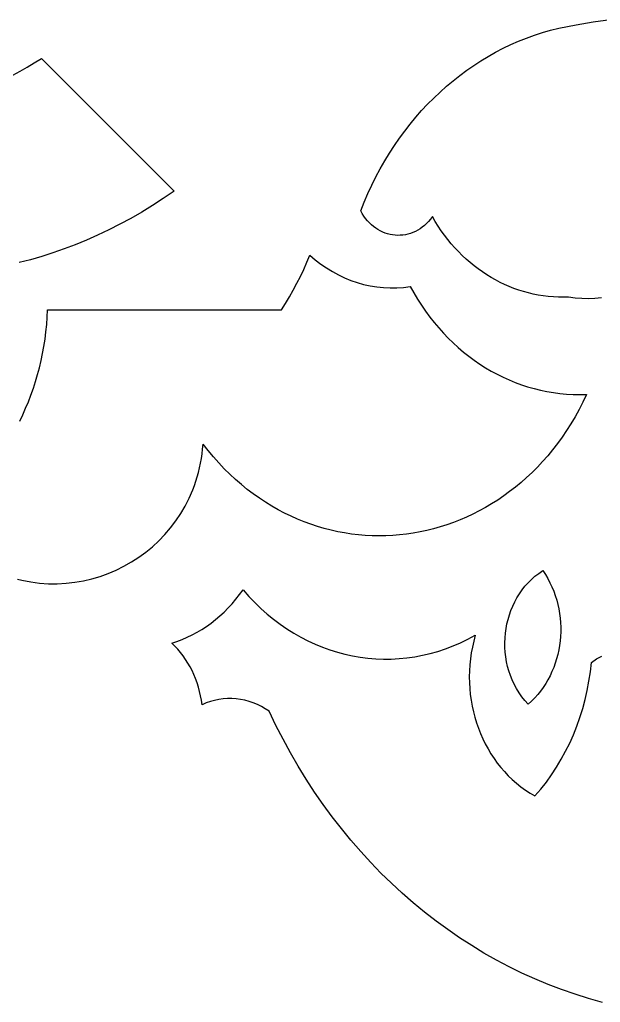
# Model space of a CAD drawing. Extents: x -555 to 555, y -555 to 555.
# Drawn here: x -180.8 to -149.6, y -435.4 to -382.7 of the extents above; entities that cross this region are included whole.
import ezdxf

# ---------------------------------------------------------------- set-up
doc = ezdxf.new("R2010")
doc.units = 0
doc.layers.add('LAYER_1', color=18, linetype='CONTINUOUS')

msp = doc.modelspace()

# ---------------------------------------------------------------- linework, layer by layer
at = {"layer": 'LAYER_1'}
for points in [[(-149.557, -397.606), (-149.905, -397.642), (-150.254, -397.658), (-150.605, -397.652), (-150.958, -397.624), (-151.31, -397.574), (-151.585, -397.581), (-151.859, -397.578), (-152.131, -397.565), (-152.403, -397.542), (-152.672, -397.509), (-152.94, -397.466), (-153.206, -397.413), (-153.469, -397.351), (-153.73, -397.279), (-153.988, -397.197), (-154.244, -397.107), (-154.496, -397.007), (-154.746, -396.898), (-154.991, -396.78), (-155.234, -396.654), (-155.472, -396.518), (-155.707, -396.374), (-155.937, -396.221), (-156.163, -396.06), (-156.385, -395.891), (-156.601, -395.714), (-156.813, -395.528), (-157.02, -395.334), (-157.221, -395.133), (-157.417, -394.924), (-157.608, -394.707), (-157.792, -394.483), (-157.97, -394.251), (-158.142, -394.012), (-158.308, -393.766), (-158.467, -393.513), (-158.619, -393.253), (-158.717, -393.386), (-158.82, -393.509), (-158.929, -393.622), (-159.042, -393.727), (-159.16, -393.821), (-159.281, -393.907), (-159.406, -393.983), (-159.533, -394.049), (-159.663, -394.107), (-159.796, -394.155), (-159.93, -394.194), (-160.066, -394.223), (-160.202, -394.244), (-160.34, -394.255), (-160.477, -394.258), (-160.614, -394.251), (-160.751, -394.235), (-160.887, -394.21), (-161.021, -394.176), (-161.154, -394.134), (-161.284, -394.082), (-161.412, -394.021), (-161.537, -393.952), (-161.658, -393.874), (-161.776, -393.787), (-161.889, -393.691), (-161.998, -393.587), (-162.102, -393.474), (-162.201, -393.352), (-162.294, -393.222), (-162.381, -393.083), (-162.461, -392.936), (-162.275, -392.468), (-162.078, -392.009), (-161.869, -391.558), (-161.648, -391.115), (-161.417, -390.682), (-161.175, -390.258), (-160.922, -389.843), (-160.659, -389.438), (-160.385, -389.042), (-160.102, -388.657), (-159.809, -388.281), (-159.507, -387.916), (-159.196, -387.562), (-158.875, -387.218), (-158.546, -386.886), (-158.208, -386.565), (-157.862, -386.255), (-157.508, -385.957), (-157.147, -385.671), (-156.777, -385.397), (-156.4, -385.135), (-156.017, -384.886), (-155.626, -384.649), (-155.229, -384.426), (-154.825, -384.216), (-154.415, -384.019), (-153.999, -383.835), (-153.577, -383.666), (-153.15, -383.511), (-152.718, -383.37), (-152.281, -383.243), (-151.838, -383.131), (-150.915, -382.956), (-149.988, -382.805), (-149.06, -382.679)], [(-181.115, -385.657), (-180.732, -385.449), (-180.35, -385.231), (-179.971, -385.006), (-179.593, -384.772), (-172.477, -391.887), (-173.052, -392.28), (-173.631, -392.655), (-174.213, -393.01), (-174.8, -393.348), (-175.389, -393.666), (-175.982, -393.967), (-176.577, -394.249), (-177.174, -394.513), (-177.773, -394.759), (-178.373, -394.987), (-178.974, -395.197), (-179.576, -395.39), (-180.178, -395.564), (-180.78, -395.721)], [(-180.756, -404.229), (-180.591, -403.887), (-180.436, -403.54), (-180.289, -403.187), (-180.152, -402.831), (-180.024, -402.469), (-179.905, -402.103), (-179.796, -401.733), (-179.697, -401.36), (-179.607, -400.982), (-179.527, -400.602), (-179.457, -400.218), (-179.397, -399.831), (-179.347, -399.441), (-179.307, -399.049), (-179.278, -398.655), (-179.258, -398.259), (-166.715, -398.259), (-166.495, -397.912), (-166.283, -397.558), (-166.08, -397.198), (-165.885, -396.833), (-165.699, -396.461), (-165.522, -396.084), (-165.354, -395.701), (-165.195, -395.313), (-164.906, -395.564), (-164.608, -395.796), (-164.301, -396.01), (-163.986, -396.205), (-163.663, -396.381), (-163.333, -396.538), (-162.997, -396.675), (-162.656, -396.793), (-162.309, -396.891), (-161.959, -396.969), (-161.605, -397.027), (-161.248, -397.064), (-160.889, -397.081), (-160.528, -397.077), (-160.167, -397.051), (-159.806, -397.004), (-159.615, -397.35), (-159.414, -397.687), (-159.205, -398.014), (-158.987, -398.332), (-158.76, -398.641), (-158.525, -398.939), (-158.282, -399.229), (-158.031, -399.508), (-157.772, -399.776), (-157.507, -400.035), (-157.234, -400.283), (-156.954, -400.521), (-156.668, -400.747), (-156.376, -400.963), (-156.078, -401.168), (-155.774, -401.361), (-155.465, -401.543), (-155.15, -401.713), (-154.831, -401.872), (-154.507, -402.019), (-154.178, -402.153), (-153.845, -402.276), (-153.509, -402.386), (-153.168, -402.483), (-152.825, -402.568), (-152.478, -402.64), (-152.128, -402.699), (-151.776, -402.745), (-151.421, -402.778), (-151.064, -402.797), (-150.706, -402.802), (-150.346, -402.794), (-150.543, -403.204), (-150.749, -403.603), (-150.965, -403.991), (-151.189, -404.368), (-151.422, -404.734), (-151.664, -405.088), (-151.913, -405.432), (-152.17, -405.764), (-152.435, -406.085), (-152.708, -406.395), (-152.987, -406.694), (-153.273, -406.981), (-153.565, -407.257), (-153.864, -407.522), (-154.169, -407.775), (-154.479, -408.016), (-154.795, -408.247), (-155.116, -408.465), (-155.442, -408.672), (-155.773, -408.868), (-156.108, -409.052), (-156.447, -409.224), (-156.79, -409.384), (-157.137, -409.533), (-157.487, -409.67), (-157.84, -409.795), (-158.196, -409.909), (-158.554, -410.01), (-158.915, -410.1), (-159.278, -410.177), (-159.642, -410.243), (-160.008, -410.296), (-160.375, -410.338), (-160.743, -410.368), (-161.112, -410.385), (-161.481, -410.39), (-161.851, -410.383), (-162.22, -410.364), (-162.589, -410.333), (-162.957, -410.289), (-163.325, -410.233), (-163.691, -410.165), (-164.056, -410.084), (-164.419, -409.991), (-164.78, -409.885), (-165.139, -409.767), (-165.496, -409.637), (-165.849, -409.493), (-166.2, -409.338), (-166.548, -409.169), (-166.892, -408.988), (-167.232, -408.794), (-167.568, -408.588), (-167.9, -408.369), (-168.227, -408.137), (-168.549, -407.892), (-168.866, -407.634), (-169.178, -407.363), (-169.484, -407.08), (-169.785, -406.783), (-170.079, -406.474), (-170.366, -406.151), (-170.647, -405.815), (-170.921, -405.467)], [(-180.875, -412.715), (-180.637, -412.772), (-180.162, -412.863), (-179.686, -412.924), (-179.21, -412.955), (-178.737, -412.958), (-178.268, -412.933), (-177.802, -412.88), (-177.342, -412.8), (-176.889, -412.694), (-176.443, -412.562), (-176.006, -412.405), (-175.579, -412.224), (-175.164, -412.019), (-174.761, -411.79), (-174.371, -411.539), (-173.996, -411.266), (-173.637, -410.971), (-173.294, -410.655), (-172.97, -410.32), (-172.665, -409.964), (-172.38, -409.59), (-172.117, -409.197), (-171.876, -408.787), (-171.659, -408.359), (-171.467, -407.915), (-171.381, -407.687), (-171.301, -407.455), (-171.229, -407.219), (-171.163, -406.979), (-171.104, -406.736), (-171.052, -406.489), (-171.008, -406.238), (-170.972, -405.985), (-170.943, -405.727), (-170.921, -405.467)], [(-149.499, -435.428), (-150.238, -435.223), (-150.969, -434.994), (-151.693, -434.743), (-152.409, -434.47), (-153.116, -434.175), (-153.814, -433.858), (-154.503, -433.52), (-155.183, -433.162), (-155.852, -432.782), (-156.512, -432.382), (-157.16, -431.962), (-157.798, -431.523), (-158.425, -431.064), (-159.04, -430.585), (-159.643, -430.088), (-160.233, -429.572), (-160.811, -429.038), (-161.376, -428.486), (-161.928, -427.916), (-162.466, -427.329), (-162.989, -426.725), (-163.499, -426.103), (-163.993, -425.466), (-164.473, -424.812), (-164.937, -424.142), (-165.385, -423.456), (-165.817, -422.755), (-166.233, -422.039), (-166.632, -421.309), (-167.013, -420.563), (-167.377, -419.804), (-167.583, -419.669), (-167.794, -419.548), (-168.009, -419.443), (-168.229, -419.352), (-168.453, -419.277), (-168.679, -419.216), (-168.908, -419.171), (-169.139, -419.14), (-169.371, -419.125), (-169.603, -419.125), (-169.835, -419.141), (-170.067, -419.172), (-170.298, -419.218), (-170.526, -419.28), (-170.752, -419.357), (-170.975, -419.451), (-171.008, -419.209), (-171.051, -418.97), (-171.103, -418.735), (-171.165, -418.504), (-171.237, -418.276), (-171.318, -418.053), (-171.408, -417.835), (-171.507, -417.623), (-171.615, -417.415), (-171.732, -417.214), (-171.857, -417.019), (-171.99, -416.83), (-172.131, -416.649), (-172.281, -416.475), (-172.438, -416.308), (-172.602, -416.15), (-172.32, -416.057), (-172.042, -415.952), (-171.769, -415.834), (-171.501, -415.704), (-171.238, -415.563), (-170.981, -415.409), (-170.73, -415.245), (-170.484, -415.069), (-170.245, -414.882), (-170.013, -414.684), (-169.788, -414.476), (-169.57, -414.258), (-169.36, -414.029), (-169.157, -413.791), (-168.963, -413.543), (-168.777, -413.285), (-168.469, -413.635), (-168.151, -413.969), (-167.823, -414.285), (-167.486, -414.585), (-167.14, -414.868), (-166.786, -415.133), (-166.424, -415.381), (-166.055, -415.613), (-165.679, -415.826), (-165.297, -416.022), (-164.909, -416.201), (-164.516, -416.362), (-164.118, -416.505), (-163.716, -416.63), (-163.31, -416.738), (-162.901, -416.827), (-162.489, -416.898), (-162.075, -416.951), (-161.659, -416.985), (-161.242, -417.001), (-160.824, -416.999), (-160.406, -416.977), (-159.987, -416.937), (-159.57, -416.879), (-159.154, -416.801), (-158.739, -416.704), (-158.327, -416.588), (-157.918, -416.453), (-157.511, -416.299), (-157.108, -416.125), (-156.71, -415.932), (-156.316, -415.719), (-156.402, -416.036), (-156.475, -416.355), (-156.535, -416.675), (-156.581, -416.995), (-156.614, -417.316), (-156.633, -417.636), (-156.64, -417.955), (-156.635, -418.273), (-156.616, -418.589), (-156.586, -418.903), (-156.543, -419.214), (-156.488, -419.522), (-156.421, -419.827), (-156.343, -420.127), (-156.253, -420.424), (-156.151, -420.715), (-156.039, -421.001), (-155.915, -421.282), (-155.781, -421.556), (-155.636, -421.823), (-155.48, -422.084), (-155.314, -422.337), (-155.138, -422.581), (-154.951, -422.818), (-154.755, -423.045), (-154.549, -423.263), (-154.334, -423.472), (-154.109, -423.67), (-153.875, -423.857), (-153.631, -424.034), (-153.379, -424.199), (-153.119, -424.351), (-152.805, -423.984), (-152.507, -423.603), (-152.224, -423.208), (-151.957, -422.802), (-151.707, -422.383), (-151.472, -421.953), (-151.255, -421.513), (-151.054, -421.062), (-150.871, -420.603), (-150.705, -420.135), (-150.556, -419.658), (-150.426, -419.175), (-150.314, -418.684), (-150.22, -418.188), (-150.145, -417.686), (-150.09, -417.179), (-149.815, -416.997), (-149.533, -416.84)]]:
    msp.add_lwpolyline(points, dxfattribs=at)
msp.add_lwpolyline([(-153.486, -419.429), (-153.662, -419.23), (-153.824, -419.023), (-153.973, -418.808), (-154.108, -418.585), (-154.23, -418.357), (-154.338, -418.123), (-154.433, -417.884), (-154.514, -417.64), (-154.583, -417.393), (-154.639, -417.143), (-154.681, -416.89), (-154.711, -416.636), (-154.727, -416.381), (-154.731, -416.126), (-154.722, -415.871), (-154.701, -415.618), (-154.667, -415.366), (-154.621, -415.116), (-154.562, -414.87), (-154.491, -414.627), (-154.407, -414.389), (-154.311, -414.156), (-154.204, -413.928), (-154.084, -413.708), (-153.952, -413.494), (-153.809, -413.288), (-153.653, -413.091), (-153.486, -412.903), (-153.307, -412.725), (-153.117, -412.557), (-152.915, -412.401), (-152.701, -412.256), (-152.561, -412.467), (-152.432, -412.684), (-152.314, -412.905), (-152.207, -413.131), (-152.111, -413.361), (-152.026, -413.595), (-151.952, -413.832), (-151.889, -414.071), (-151.836, -414.313), (-151.794, -414.556), (-151.763, -414.801), (-151.743, -415.047), (-151.733, -415.293), (-151.733, -415.539), (-151.744, -415.785), (-151.766, -416.029), (-151.798, -416.272), (-151.84, -416.513), (-151.892, -416.752), (-151.955, -416.988), (-152.028, -417.22), (-152.111, -417.449), (-152.204, -417.674), (-152.307, -417.894), (-152.42, -418.109), (-152.543, -418.318), (-152.676, -418.521), (-152.819, -418.717), (-152.971, -418.907), (-153.133, -419.089), (-153.305, -419.263)], close=True, dxfattribs=at)

doc.saveas('drawing.dxf')
